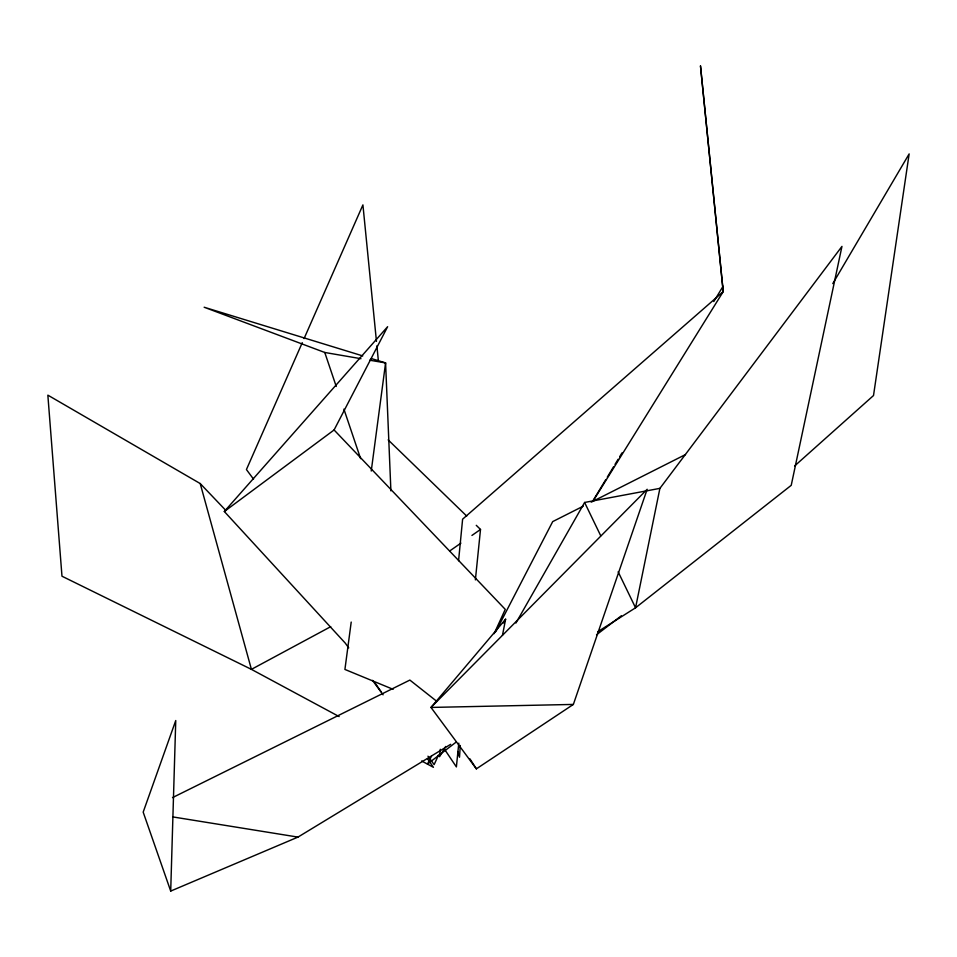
<?xml version="1.0" encoding="UTF-8"?>
<svg xmlns="http://www.w3.org/2000/svg" width="957" height="957" viewBox="0 0 957 957"><rect width="100%" height="100%" fill="white"/><g stroke="black" fill="none" stroke-linecap="round" stroke-linejoin="round"><path stroke-width="1.44" d="M170.705 891.075L175.753 720.537L143.179 812.134L170.705 891.075L297.962 837.1L450.675 744.319M460.245 745.515L459.516 757.226L457.673 751.544M440.28 749.271L439.562 756.7L445.687 746.472M458.57 560.742L462.614 519.173L723.205 291.634L700.488 65.925L723.205 291.634L592.897 501.372M458.798 743.17L456.381 766.916L444.706 749.546M475.378 579.906L480.51 529.448L476.263 525.321M351.207 622.062L344.915 669.445L393.124 689.327M371.244 471.023L385.587 362.918L371.304 358.54M502.461 635.352L505.619 619.215L430.997 707.438L476.371 768.854L573.363 704.424L647.171 489.302L430.997 707.438L573.363 704.424M618.138 571.796L635.556 607.791L791.224 485.331L841.957 246.392L659.899 488.369L635.556 607.791L597.826 631.692M302.268 342.678L246.428 469.552L253.521 479.122M304.075 338.587L362.918 204.894L376.46 341.386M438.473 755.157L434.143 764.607L427.982 756.186M494.135 633.678L505.26 609.37L334.089 429.968L387.621 326.708L224.321 511.505L345.214 643.056L348.731 647.877M431.535 756.102L427.48 764.021L455.855 742.321M495.762 631.656L552.703 521.601L583.244 506.181M515.919 623.055L584.607 502.461L659.899 488.369M503.37 623.031L505.619 619.215M832.793 283.607L909.15 153.91L873.514 395.528L794.669 465.915M592.67 501.241L605.793 479.613M607.336 477.065L613.497 466.896M615.04 464.348L618.126 459.264M619.669 456.716L621.99 452.9M713.79 301.551L723.049 286.287M596.534 634.766L621.356 615.782M224.321 511.505L334.089 429.968M449.874 550.861L460.903 543.145M471.933 535.442L480.51 529.448M330.715 626.679L251.416 669.362L61.978 576.222L47.85 395.145L200.204 483.548L225.864 510.464M591.211 502.162L685.499 454.551M172.511 797.612L409.871 680.08L436.512 701.122M172.667 816.895L297.962 837.1M362.739 355.908L204.152 307.233L324.77 352.475L360.968 358.696M369.665 360.191L385.587 362.918L390.899 490.869M339.149 716.578L251.416 669.362L200.204 483.548M421.642 760.971L433.425 767.311L427.504 758.769M388.147 439.873L466.705 516.062M372.512 680.367L383.075 694.806M375.156 683.142L381.065 691.684M469.911 758.817L476.371 768.854M584.607 502.461L600.733 535.788M324.77 352.475L336.242 386.461M343.898 409.106L360.622 458.654M376.891 345.836L378.362 360.669"/></g></svg>
